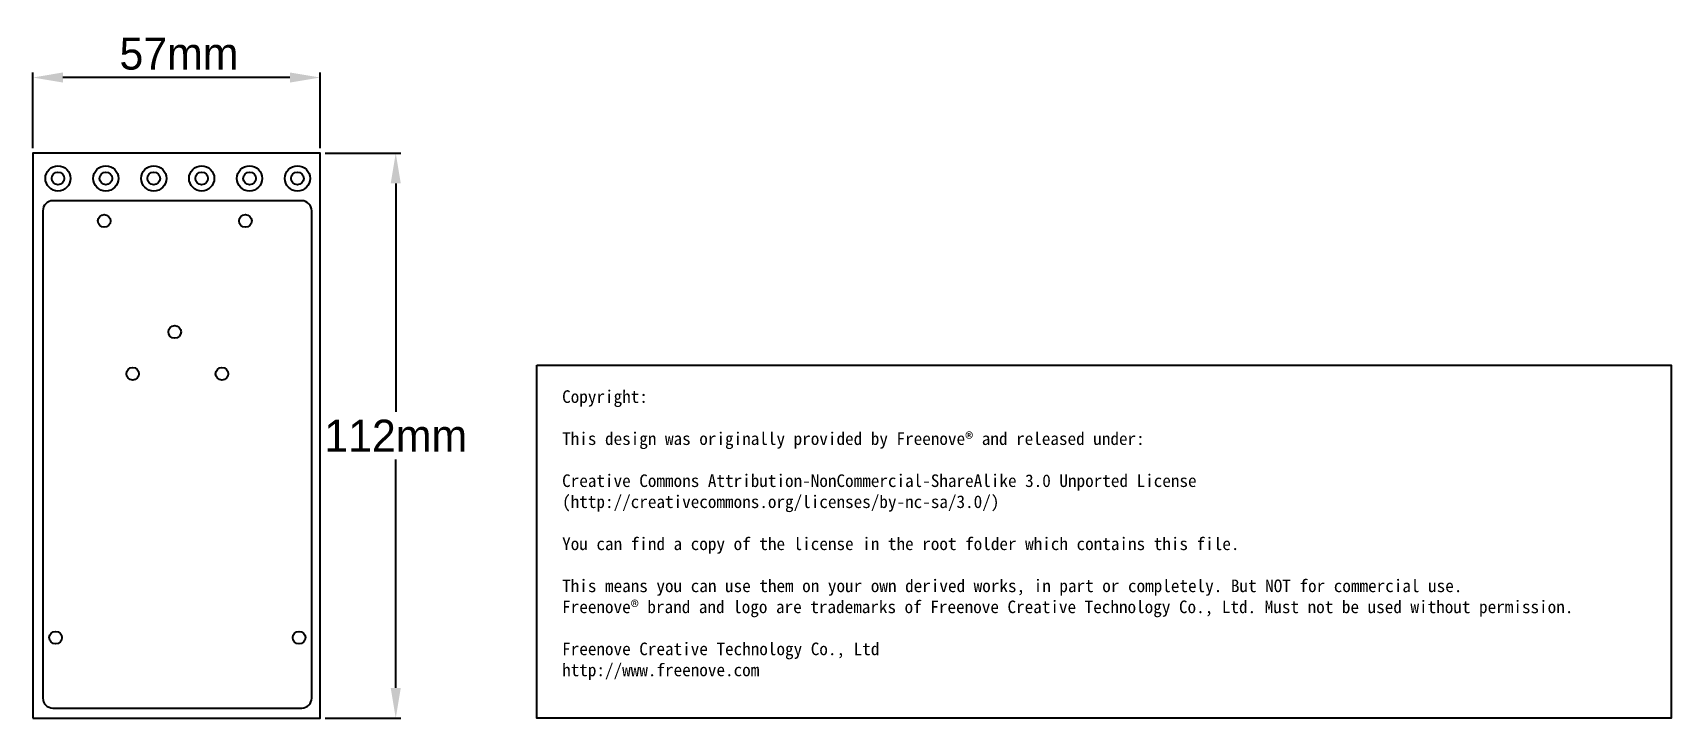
# Model space of a CAD drawing. Extents: x 0 to 325, y 0 to 136.
import ezdxf

# ---------------------------------------------------------------- set-up
doc = ezdxf.new("R2010")
doc.units = 0
doc.header["$PDSIZE"] = -1
doc.layers.get('0').update_dxf_attribs({"linetype": 'CONTINUOUS'})
doc.layers.get('Defpoints').update_dxf_attribs({"linetype": 'CONTINUOUS'})
doc.dimstyles.new('ISO-25', dxfattribs={"dimtxt": 2.5, "dimasz": 2.5, "dimexe": 1.25, "dimexo": 0.625, "dimtad": 1, "dimdsep": 46, "dimtxsty": 'Standard', "dimcen": 2.5, "dimadec": 0, "dimazin": 0, "dimtfac": 1, "dimtmove": 0, "dimatfit": 3, "dimfxl": 1, "dimarcsym": 0})

# ---------------------------------------------------------------- blocks, each defined once
blk = doc.blocks.new('*U1')
at = {"color": 7, "linetype": 'Continuous'}
for radius in [2.5, 1.25]:
    blk.add_circle((0, 0), radius, dxfattribs=at)
blk = doc.blocks.new('*U2')
at = {"color": 0, "linetype": 'ByBlock', "lineweight": -2, "transparency": 16777216}
for p in [(0, 0), (9.5, 0), (19, 0), (28.5, 0), (38, 0), (47.5, 0)]:
    blk.add_blockref('*U1', p, dxfattribs=at)
blk = doc.blocks.new('*D3')
at = {"color": 0, "lineweight": -2, "transparency": 16777216}
for p, q in [((0, 112.99), (0, 127.99)), ((51.01, 127), (5.99, 127)), ((57, 112.99), (57, 127.99))]:
    blk.add_line(p, q, dxfattribs=at)
at = {"color": 0, "transparency": 16777216}
for points in [[(5.99, 128), (5.99, 126), (0, 127)], [(51.01, 128), (51.01, 126), (57, 127)]]:
    blk.add_solid(points, dxfattribs=at)
at = {"layer": 'Defpoints', "color": 0, "transparency": 16777216}
for p in [(0, 127), (0, 112), (57, 112)]:
    blk.add_point(p, dxfattribs=at)
at = {"color": 0, "transparency": 16777216, "insert": (29, 131.7), "char_height": 6.35, "attachment_point": 5}
blk.add_mtext('57mm', dxfattribs=at)
blk = doc.blocks.new('*D4')
at = {"color": 0, "lineweight": -2, "transparency": 16777216}
for p, q in [((57.99, 112), (72.99, 112)), ((72, 106.01), (72, 60.7)), ((72, 5.99), (72, 51.3)), ((57.99, 0), (72.99, 0))]:
    blk.add_line(p, q, dxfattribs=at)
at = {"color": 0, "transparency": 16777216}
for points in [[(71, 106.01), (73, 106.01), (72, 112)], [(71, 5.99), (73, 5.99), (72, 0)]]:
    blk.add_solid(points, dxfattribs=at)
at = {"layer": 'Defpoints', "color": 0, "transparency": 16777216}
for p in [(57, 112), (72, 112), (57, 0)]:
    blk.add_point(p, dxfattribs=at)
at = {"color": 0, "transparency": 16777216, "insert": (72, 56), "char_height": 6.35, "attachment_point": 5}
blk.add_mtext('112mm', dxfattribs=at)

msp = doc.modelspace()

# ---------------------------------------------------------------- linework, layer by layer
at = {"color": 7, "linetype": 'Continuous'}
for p, q in [((53.34, 102.58), (4, 102.58)), ((2, 100.58), (2, 4)), ((55.34, 4), (55.34, 100.58)), ((4, 2), (53.34, 2))]:
    msp.add_line(p, q, dxfattribs=at)
for points in [[(0, 0), (57, 0), (57, 112), (0, 112)], [(100, 70), (325, 70), (325, 0), (100, 0)]]:
    msp.add_lwpolyline(points, close=True)
for centre in [(14.17, 98.58), (42.17, 98.58), (28.17, 76.58), (19.82, 68.27), (52.82, 15.97)]:
    msp.add_circle(centre, 1.25, dxfattribs=at)
at = {"color": 7, "linetype": 'Continuous', "lineweight": 25}
for centre in [(37.52, 68.27), (4.52, 15.97)]:
    msp.add_circle(centre, 1.25, dxfattribs=at)
at = {"color": 7, "linetype": 'Continuous'}
for centre, start, end in [((4, 100.58), 90, 180), ((53.34, 100.58), 0, 90), ((4, 4), 180, 270), ((53.34, 4), 270, 0)]:
    msp.add_arc(centre, 2, start, end, dxfattribs=at)

# ---------------------------------------------------------------- block references
msp.add_blockref('*U2', (5, 107))

# ---------------------------------------------------------------- texts
at = {"insert": (105, 65), "char_height": 2.5, "attachment_point": 1}
msp.add_mtext_dynamic_manual_height_columns('{\\fSimHei|b0|i0|c134|p49;Copyright:\\P\\PThis design was originally provided by Freenove\\fSimSun|b0|i0|c134|p2;® \\fSimHei|b0|i0|c134|p49;and released under:\\P\\PCreative Commons Attribution-NonCommercial-ShareAlike 3.0 Unported License\\P(http://creativecommons.org/licenses/by-nc-sa/3.0/)\\P\\PYou can find a copy of the license in the root folder which contains this file.\\P\\PThis means you can use them on your own derived works, in part or completely. But NOT for commercial use.\\PFreenove\\fSimSun|b0|i0|c134|p2;® \\fSimHei|b0|i0|c134|p49;brand and logo are trademarks of Freenove Creative Technology Co., Ltd. Must not be used without permission.\\P\\PFreenove Creative Technology Co., Ltd\\Phttp://www.freenove.com}', width=220, gutter_width=31.75, heights=[65], dxfattribs=at)

# ---------------------------------------------------------------- dimensions: what is measured, and where the dimension line sits
dim = msp.add_linear_dim(base=(0, 127), p1=(57, 112), p2=(0, 112), dimstyle='ISO-25', override={"dimtxt": 6.35, "dimasz": 5.9944, "dimexe": 0.9906, "dimexo": 0.9906, "dimgap": 1.524, "dimtih": 1, "dimtoh": 1, "dimzin": 8, "dimpost": 'mm', "dimtzin": 0})
dim.commit()
dim.dimension.update_dxf_attribs({"geometry": '*D3', "text_midpoint": (29, 127), "dimtype": 160})
dim = msp.add_linear_dim(base=(72, 112), p1=(57, 0), p2=(57, 112), angle=90, dimstyle='ISO-25', override={"dimtxt": 6.35, "dimasz": 5.9944, "dimexe": 0.9906, "dimexo": 0.9906, "dimgap": 1.524, "dimtih": 1, "dimtoh": 1, "dimzin": 8, "dimpost": 'mm', "dimtzin": 0})
dim.commit()
dim.dimension.update_dxf_attribs({"geometry": '*D4', "text_midpoint": (72, 56), "dimtype": 160})

doc.saveas('drawing.dxf')
